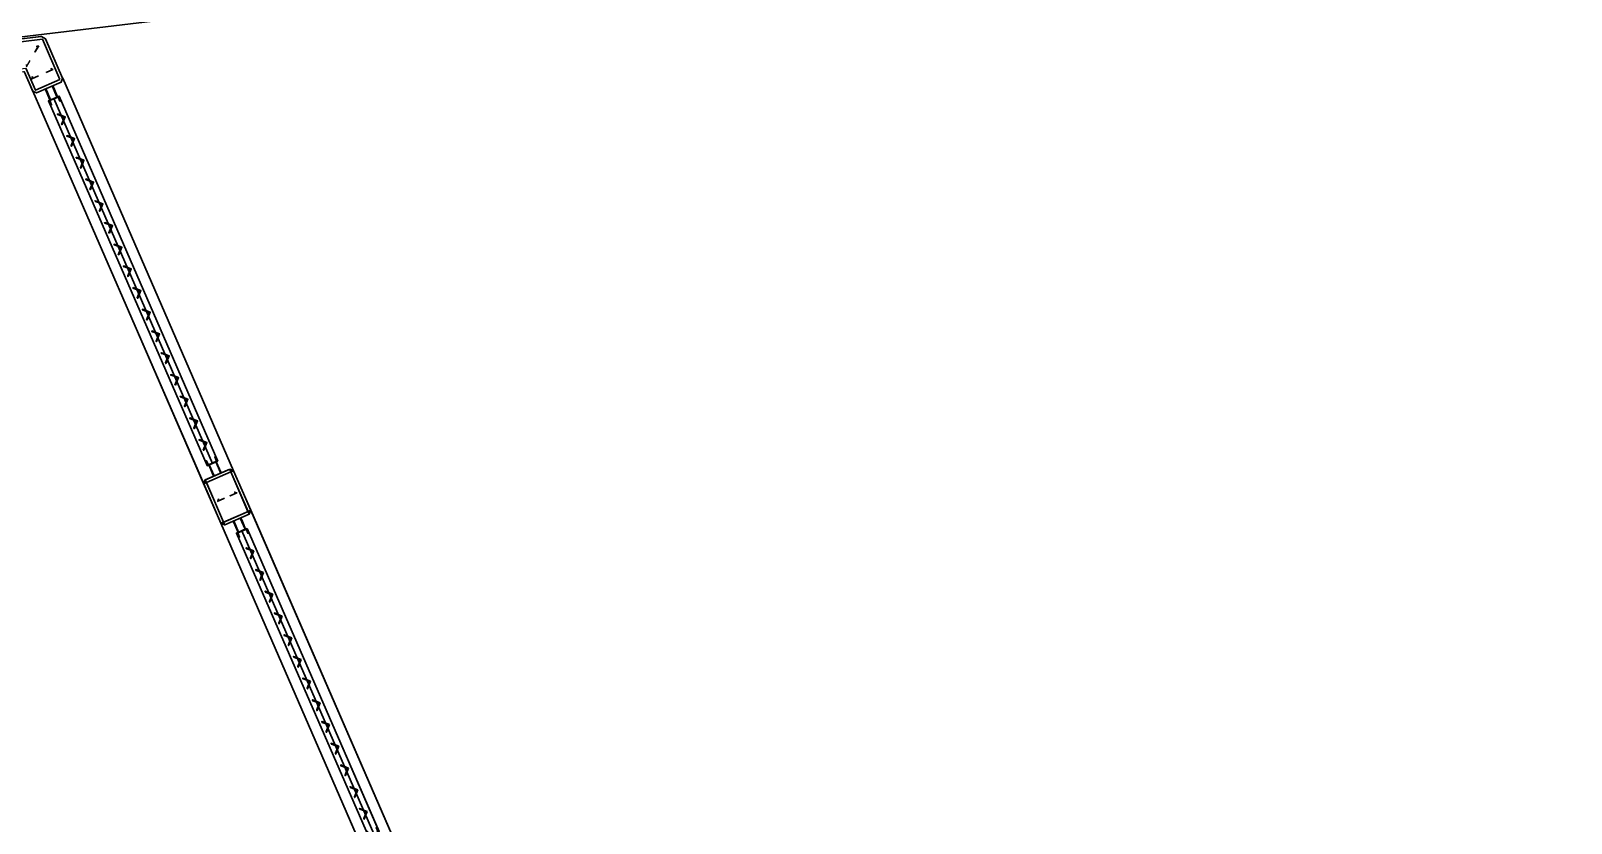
# Model space of a CAD drawing. Extents: x -15449 to 527173, y -170839 to 146543.
# Drawn here: x 15556.925 to 15560.095, y 7809.192 to 7810.822 of the extents above; entities that cross this region are included whole.
import ezdxf

# ---------------------------------------------------------------- set-up
doc = ezdxf.new("R2010")
doc.units = 0
doc.header["$LTSCALE"] = 8
doc.linetypes.add('X-F10A-LAY-S0-00-ASITE-001_EXTG_ROOF$0$HIDDEN', pattern=[9.525, 6.35, -3.175])
doc.layers.get('0').update_dxf_attribs({"color": 1, "linetype": 'CONTINUOUS'})
for name, color, linetype, lineweight in [('G-IMPT', 7, 'CONTINUOUS', 30), ('Micron SGP Titleblock CAD template EDI$0$G-ANNO-TTLB', 7, 'CONTINUOUS', 30), ('X-F10A-LAY-S0-00-ASITE-001_EXTG_ROOF$0$A-_ROAD----_E', 9, 'CONTINUOUS', 20)]:
    doc.layers.add(name, color=color, linetype=linetype, lineweight=lineweight)
doc.layers.add('X-F10A-LAY-S0-00-ASITE-001_EXTG_ROOF$0$A-SITEWALL', color=2, linetype='CONTINUOUS')

# ---------------------------------------------------------------- blocks, each defined once
blk = doc.blocks.new('X-F10A-LAY-S0-00-ASITE-001_EXTG_ROOF$0$A$C19FF2D05')
at = {"layer": 'X-F10A-LAY-S0-00-ASITE-001_EXTG_ROOF$0$A-SITEWALL'}
for points in [[(-284.7, -244.8), (-152.4, -235.9), (-106.2, -360.2), (-83.1, -370.8), (70.7, -313.7), (81.3, -290.6), (-10.7, -43.1), (-34.9, -27.4), (-298.3, -45.3), (-315, -64.5), (-303.9, -228.1)], [(-286, -226.9), (-140.2, -217), (-89.3, -353.9), (64.4, -296.8), (-29.1, -45.1), (-297.1, -63.3)]]:
    blk.add_lwpolyline(points, close=True, dxfattribs=at)
at = {"layer": 'X-F10A-LAY-S0-00-ASITE-001_EXTG_ROOF$0$A-SITEWALL', "color": 3}
for points in [[(-232.5, -83.9), (-223.2, -73.3), (-220.1, -118.2)], [(-68.4, -87.6), (-54.5, -84.7), (-79.3, -122.3)], [(-223.7, -205.1), (-213, -214.4), (-216.1, -169.5)], [(-138.2, -195.3), (-135.1, -209.1), (-111, -171.1)], [(-101.6, -270.5), (-107.5, -283.4), (-65.3, -267.7)], [(12.1, -227.7), (24.9, -233.6), (-17.3, -249.2)]]:
    blk.add_lwpolyline(points, dxfattribs=at)
blk = doc.blocks.new('X-F10A-LAY-S0-00-ASITE-001_EXTG_ROOF$0$A$C04D0248B')
at = {"layer": 'X-F10A-LAY-S0-00-ASITE-001_EXTG_ROOF$0$A-SITEWALL', "color": 252, "linetype": 'X-F10A-LAY-S0-00-ASITE-001_EXTG_ROOF$0$HIDDEN'}
for p, q in [((25, 0, 1169.7), (0, 0)), ((75, -3, 3509.1), (0, -3)), ((75, -47, 3509.1), (0, -47)), ((25, -50, 1169.7), (0, -50)), ((2100, -3, 3509.1), (2175, -3)), ((2100, -47, 3509.1), (2175, -47))]:
    blk.add_line(p, q, dxfattribs=at)
at = {"layer": 'X-F10A-LAY-S0-00-ASITE-001_EXTG_ROOF$0$A-SITEWALL', "color": 8}
for p, q in [((75, 0, 3509.1), (25, 0, 1169.7)), ((2100, 0, 3509.1), (2175, 0)), ((75, -50, 3509.1), (25, -50, 1169.7)), ((2100, -25, 3509.1), (75, -25, -1754.5)), ((2100, -50, 3509.1), (2175, -50))]:
    blk.add_line(p, q, dxfattribs=at)
at = {"layer": 'X-F10A-LAY-S0-00-ASITE-001_EXTG_ROOF$0$A-SITEWALL', "color": 8, "elevation": -1754.5}
blk.add_lwpolyline([(75, 10.4), (2100, 10.4), (2100, -60.4), (75, -60.4)], close=True, dxfattribs=at)
at = {"layer": 'X-F10A-LAY-S0-00-ASITE-001_EXTG_ROOF$0$A-SITEWALL', "color": 8, "linetype": 'X-F10A-LAY-S0-00-ASITE-001_EXTG_ROOF$0$HIDDEN', "ltscale": 0.1}
for points, elevation in [([(77.6, -55, -0.414214), (75, -52.4), (75, 2.4, -0.414214), (77.6, 5), (105, 5), (105, 3.4), (77.6, 3.4, 0.414214), (76.6, 2.4), (76.6, -52.4, 0.414214), (77.6, -53.4), (105, -53.4), (105, -55)], -1754.5), ([(2097.4, -55, 0.414214), (2100, -52.4), (2100, 2.4, 0.414214), (2097.4, 5), (2070, 5), (2070, 3.4), (2097.4, 3.4, -0.414214), (2098.4, 2.4), (2098.4, -52.4, -0.414214), (2097.4, -53.4), (2070, -53.4), (2070, -55)], -1754.5), ([(222.4, -16), (249, -42.5, 0.414214), (252.4, -42.5), (252.9, -42.1), (217.5, -6.8), (182.1, -42.1), (182.6, -42.5, 0.414214), (186, -42.5), (212.6, -16, -0.414214)], 0), ([(367.4, -16), (394, -42.5, 0.414214), (397.4, -42.5), (397.9, -42.1), (362.5, -6.8), (327.1, -42.1), (327.6, -42.5, 0.414214), (331, -42.5), (357.6, -16, -0.414214)], 0), ([(512.4, -16), (539, -42.5, 0.414214), (542.4, -42.5), (542.9, -42.1), (507.5, -6.8), (472.1, -42.1), (472.6, -42.5, 0.414214), (476, -42.5), (502.6, -16, -0.414214)], 0), ([(657.4, -16), (684, -42.5, 0.414214), (687.4, -42.5), (687.9, -42.1), (652.5, -6.8), (617.1, -42.1), (617.6, -42.5, 0.414214), (621, -42.5), (647.6, -16, -0.414214)], 0), ([(802.4, -16), (829, -42.5, 0.414214), (832.4, -42.5), (832.9, -42.1), (797.5, -6.8), (762.1, -42.1), (762.6, -42.5, 0.414214), (766, -42.5), (792.6, -16, -0.414214)], 0), ([(947.4, -16), (974, -42.5, 0.414214), (977.4, -42.5), (977.9, -42.1), (942.5, -6.8), (907.1, -42.1), (907.6, -42.5, 0.414214), (911, -42.5), (937.6, -16, -0.414214)], 0), ([(1092.4, -16), (1119, -42.5, 0.414214), (1122.4, -42.5), (1122.9, -42.1), (1087.5, -6.8), (1052.1, -42.1), (1052.6, -42.5, 0.414214), (1056, -42.5), (1082.6, -16, -0.414214)], 0), ([(1237.4, -16), (1264, -42.5, 0.414214), (1267.4, -42.5), (1267.9, -42.1), (1232.5, -6.8), (1197.1, -42.1), (1197.6, -42.5, 0.414214), (1201, -42.5), (1227.6, -16, -0.414214)], 0), ([(1382.4, -16), (1409, -42.5, 0.414214), (1412.4, -42.5), (1412.9, -42.1), (1377.5, -6.8), (1342.1, -42.1), (1342.6, -42.5, 0.414214), (1346, -42.5), (1372.6, -16, -0.414214)], 0), ([(1527.4, -16), (1554, -42.5, 0.414214), (1557.4, -42.5), (1557.9, -42.1), (1522.5, -6.8), (1487.1, -42.1), (1487.6, -42.5, 0.414214), (1491, -42.5), (1517.6, -16, -0.414214)], 0), ([(1672.4, -16), (1699, -42.5, 0.414214), (1702.4, -42.5), (1702.9, -42.1), (1667.5, -6.8), (1632.1, -42.1), (1632.6, -42.5, 0.414214), (1636, -42.5), (1662.6, -16, -0.414214)], 0), ([(1817.4, -16), (1844, -42.5, 0.414214), (1847.4, -42.5), (1847.9, -42.1), (1812.5, -6.8), (1777.1, -42.1), (1777.6, -42.5, 0.414214), (1781, -42.5), (1807.6, -16, -0.414214)], 0), ([(1962.4, -16), (1989, -42.5, 0.414214), (1992.4, -42.5), (1992.9, -42.1), (1957.5, -6.8), (1922.1, -42.1), (1922.6, -42.5, 0.414214), (1926, -42.5), (1952.6, -16, -0.414214)], 0)]:
    blk.add_lwpolyline(points, format="xyb", close=True, dxfattribs=dict(at, elevation=elevation))
blk = doc.blocks.new('X-F10A-LAY-S0-00-ASITE-001_EXTG_ROOF$0$A$C2F7C21E3')
at = {"layer": 'X-F10A-LAY-S0-00-ASITE-001_EXTG_ROOF$0$A-SITEWALL', "color": 8}
blk.add_blockref('X-F10A-LAY-S0-00-ASITE-001_EXTG_ROOF$0$A$C04D0248B', (-9300, 0), dxfattribs=at)
blk = doc.blocks.new('X-F10A-LAY-S0-00-ASITE-001_EXTG_ROOF$0$A$C671B41AE')
at = {"layer": 'X-F10A-LAY-S0-00-ASITE-001_EXTG_ROOF$0$A-SITEWALL'}
for points in [[(18, -164), (18, 0), (0, 18), (-264, 18), (-282, 0), (-282, -164), (-264, -182), (0, -182)], [(-264, 0), (0, 0), (0, -164), (-264, -164)]]:
    blk.add_lwpolyline(points, close=True, dxfattribs=at)
for points in [[(-282, 0), (-264, 0), (-264, 18)], [(0, 18), (0, 0), (18, 0)], [(-264, -182), (-264, -164), (-282, -164)], [(18, -164), (0, -164), (0, -182)]]:
    blk.add_lwpolyline(points, dxfattribs=at)
at = {"layer": 'X-F10A-LAY-S0-00-ASITE-001_EXTG_ROOF$0$A-SITEWALL', "color": 3}
for points in [[(-122, -28.5), (-132, -18.5), (-132, -63.5)], [(-122, -135.5), (-132, -145.5), (-132, -100.5)]]:
    blk.add_lwpolyline(points, dxfattribs=at)
blk = doc.blocks.new('X-F10A-LAY-S0-00-ASITE-001_EXTG_ROOF$0$A$C17CA23ED')
blk.add_blockref('X-F10A-LAY-S0-00-ASITE-001_EXTG_ROOF$0$A$C671B41AE', (-43, 207))
blk = doc.blocks.new('X-F10A-LAY-S0-00-ASITE-001_EXTG_ROOF$0$A$C62DE77E5')
at = {"layer": 'X-F10A-LAY-S0-00-ASITE-001_EXTG_ROOF$0$A-SITEWALL', "color": 3}
for p, q in [((-354, 1168.2, 3509.1), (-380.1, 1238.5)), ((-307.1, 1185.6, 3509.1), (-333.3, 1255.9)), ((-330.6, 1176.9, 3509.1), (518.1, -1107.2, -1754.5)), ((494.6, -1115.9, 3509.1), (512, -1162.8, 1169.7)), ((541.5, -1098.5, 3509.1), (558.9, -1145.4, 1169.7))]:
    blk.add_line(p, q, dxfattribs=at)
at = {"layer": 'X-F10A-LAY-S0-00-ASITE-001_EXTG_ROOF$0$A-SITEWALL', "color": 252, "linetype": 'X-F10A-LAY-S0-00-ASITE-001_EXTG_ROOF$0$HIDDEN'}
for p, q in [((-351.2, 1169.2, 3509.1), (-377.3, 1239.5)), ((-310, 1184.5, 3509.1), (-336.1, 1254.8)), ((497.4, -1114.9, 3509.1), (523.6, -1185.2)), ((538.7, -1099.5, 3509.1), (564.8, -1169.8)), ((512, -1162.8, 1169.7), (520.7, -1186.2)), ((558.9, -1145.4, 1169.7), (567.6, -1168.8))]:
    blk.add_line(p, q, dxfattribs=at)
at = {"layer": 'X-F10A-LAY-S0-00-ASITE-001_EXTG_ROOF$0$A-SITEWALL', "color": 3, "elevation": -1754.5}
blk.add_lwpolyline([(551.2, -1094.9), (-297.4, 1189.2), (-363.7, 1164.6), (484.9, -1119.5)], close=True, dxfattribs=at)
at = {"layer": 'X-F10A-LAY-S0-00-ASITE-001_EXTG_ROOF$0$A-SITEWALL', "color": 8, "linetype": 'X-F10A-LAY-S0-00-ASITE-001_EXTG_ROOF$0$HIDDEN', "ltscale": 0.1}
for points, elevation in [([(-357.8, 1164, -0.414214), (-356.3, 1167.3), (-304.9, 1186.4, -0.414214), (-301.6, 1184.9), (-292, 1159.2), (-293.5, 1158.6), (-303.1, 1184.3, 0.414214), (-304.3, 1184.9), (-355.7, 1165.8, 0.414214), (-356.3, 1164.5), (-346.8, 1138.9), (-348.3, 1138.3)], -1754.5), ([(-278.3, 1062), (-312.4, 1077.7, -0.414214), (-313.6, 1080.9), (-313.4, 1081.4), (-267.9, 1060.6), (-288.7, 1015.1), (-289.3, 1015.4, -0.414214), (-290.5, 1018.6), (-274.8, 1052.8, 0.414214)], 0), ([(-227.8, 926.1), (-261.9, 941.8, -0.414214), (-263.1, 945), (-262.9, 945.5), (-217.4, 924.7), (-238.2, 879.2), (-238.8, 879.5, -0.414214), (-240, 882.6), (-224.3, 916.8, 0.414214)], 0), ([(-177.3, 790.2), (-211.4, 805.9, -0.414214), (-212.6, 809), (-212.4, 809.6), (-166.9, 788.7), (-187.7, 743.3), (-188.3, 743.5, -0.414214), (-189.5, 746.7), (-173.8, 780.9, 0.414214)], 0), ([(-126.8, 654.3), (-160.9, 669.9, -0.414214), (-162.1, 673.1), (-161.9, 673.7), (-116.4, 652.8), (-137.2, 607.4), (-137.8, 607.6, -0.414214), (-139, 610.8), (-123.3, 645, 0.414214)], 0), ([(-76.3, 518.3), (-110.4, 534, -0.414214), (-111.6, 537.2), (-111.4, 537.7), (-65.9, 516.9), (-86.7, 471.5), (-87.3, 471.7, -0.414214), (-88.5, 474.9), (-72.8, 509.1, 0.414214)], 0), ([(-25.8, 382.4), (-59.9, 398.1, -0.414214), (-61.1, 401.3), (-60.9, 401.8), (-15.4, 381), (-36.2, 335.5), (-36.8, 335.8, -0.414214), (-38, 339), (-22.3, 373.1, 0.414214)], 0), ([(24.7, 246.5), (-9.4, 262.2, -0.414214), (-10.6, 265.3), (-10.4, 265.9), (35.1, 245.1), (14.3, 199.6), (13.7, 199.9, -0.414214), (12.5, 203), (28.2, 237.2, 0.414214)], 0), ([(75.2, 110.6), (41.1, 126.2, -0.414214), (39.9, 129.4), (40.1, 130), (85.6, 109.1), (64.8, 63.7), (64.2, 63.9, -0.414214), (63, 67.1), (78.7, 101.3, 0.414214)], 0), ([(125.7, -25.3), (91.6, -9.7, -0.414214), (90.4, -6.5), (90.6, -6), (136.1, -26.8), (115.3, -72.2), (114.7, -72, -0.414214), (113.5, -68.8), (129.2, -34.6, 0.414214)], 0), ([(176.2, -161.3), (142.1, -145.6, -0.414214), (140.9, -142.4), (141.1, -141.9), (186.6, -162.7), (165.8, -208.2), (165.2, -207.9, -0.414214), (164, -204.7), (179.7, -170.5, 0.414214)], 0), ([(226.8, -297.2), (192.6, -281.5, -0.414214), (191.4, -278.3), (191.6, -277.8), (237.1, -298.6), (216.3, -344.1), (215.7, -343.8, -0.414214), (214.5, -340.6), (230.2, -306.5, 0.414214)], 0), ([(277.3, -433.1), (243.1, -417.4, -0.414214), (241.9, -414.3), (242.1, -413.7), (287.6, -434.5), (266.8, -480), (266.2, -479.7, -0.414214), (265, -476.6), (280.7, -442.4, 0.414214)], 0), ([(327.8, -569), (293.6, -553.4, -0.414214), (292.4, -550.2), (292.6, -549.6), (338.1, -570.5), (317.3, -615.9), (316.7, -615.7, -0.414214), (315.5, -612.5), (331.2, -578.3, 0.414214)], 0), ([(378.3, -704.9), (344.1, -689.3, -0.414214), (342.9, -686.1), (343.1, -685.6), (388.6, -706.4), (367.8, -751.8), (367.2, -751.6, -0.414214), (366, -748.4), (381.7, -714.2, 0.414214)], 0), ([(428.8, -840.9), (394.6, -825.2, -0.414214), (393.4, -822), (393.6, -821.5), (439.1, -842.3), (418.3, -887.8), (417.7, -887.5, -0.414214), (416.5, -884.3), (432.2, -850.1, 0.414214)], 0), ([(479.3, -976.8), (445.1, -961.1, -0.414214), (443.9, -957.9), (444.1, -957.4), (489.6, -978.2), (468.8, -1023.7), (468.2, -1023.4, -0.414214), (467, -1020.3), (482.7, -986.1, 0.414214)], 0), ([(489, -1115.2, 0.414214), (492.4, -1116.8), (543.7, -1097.7, 0.414214), (545.3, -1094.3), (535.7, -1068.6), (534.2, -1069.2), (543.8, -1094.9, -0.414214), (543.2, -1096.2), (491.8, -1115.3, -0.414214), (490.5, -1114.7), (481, -1089), (479.5, -1089.5)], -1754.5)]:
    blk.add_lwpolyline(points, format="xyb", close=True, dxfattribs=dict(at, elevation=elevation))
blk = doc.blocks.new('A$Cf1db08be')
at = {"layer": 'G-IMPT'}
for p, q in [((88.5108, 31.5971), (52.9641, 27.3417)), ((84.8721, 31.1573), (84.784, 31.1465)), ((84.8743, 31.1515), (84.7848, 31.1405)), ((84.8665, 31.1377), (84.8589, 31.1247)), ((84.862, 31.1365), (84.8665, 31.1377)), ((84.8805, 31.1525), (84.8721, 31.1573)), ((84.9103, 31.0687), (84.8743, 31.1515)), ((84.9159, 31.0711), (84.8805, 31.1525)), ((84.8365, 31.0852), (84.8543, 31.0443)), ((84.8402, 31.0918), (84.8598, 31.0468)), ((84.8524, 31.0701), (84.8663, 31.0761)), ((84.8541, 31.0745), (84.8524, 31.0701)), ((84.8598, 31.0468), (84.9103, 31.0687)), ((84.8959, 31.0892), (84.8821, 31.0832)), ((84.8915, 31.091), (84.8959, 31.0892)), ((84.9128, 31.0632), (84.9159, 31.0711)), ((84.9162, 31.0716), (85.2677, 30.2634)), ((84.8543, 31.0443), (84.8622, 31.0412)), ((85.2061, 30.2366), (84.8545, 31.0448)), ((84.8622, 31.0412), (84.9128, 31.0632)), ((84.8901, 31.0262), (84.8801, 31.0493)), ((84.891, 31.0266), (84.881, 31.0497)), ((84.9087, 31.0343), (84.8869, 31.0248)), ((84.8894, 31.0258), (84.9063, 31.0332)), ((84.9046, 31.0325), (84.8945, 31.0556)), ((84.9055, 31.0329), (84.8955, 31.056)), ((84.9074, 31.0327), (84.9111, 31.0243)), ((85.2353, 30.2834), (84.9087, 31.0343)), ((84.8869, 31.0248), (85.2135, 30.2739)), ((84.8926, 31.0163), (84.8889, 31.0247)), ((84.9069, 31.0325), (84.8896, 31.0254)), ((84.8896, 31.0254), (84.8931, 31.0165)), ((84.8931, 31.0165), (84.8926, 31.0163)), ((84.8978, 31.0295), (85.2244, 30.2786)), ((84.9106, 31.0241), (84.9069, 31.0325)), ((84.9111, 31.0243), (84.9106, 31.0241)), ((84.9053, 30.9976), (84.9053, 30.9978)), ((84.9053, 30.9978), (84.921, 30.9916)), ((84.9175, 30.9919), (84.9057, 30.9966)), ((84.9142, 30.9771), (84.9188, 30.9889)), ((84.9148, 30.976), (84.9146, 30.9761)), ((84.921, 30.9916), (84.9148, 30.976)), ((84.9247, 30.9529), (84.9248, 30.9531)), ((84.9248, 30.9531), (84.9404, 30.947)), ((84.9369, 30.9473), (84.9252, 30.9519)), ((84.9336, 30.9325), (84.9382, 30.9442)), ((84.9404, 30.947), (84.9342, 30.9313)), ((84.9342, 30.9313), (84.9341, 30.9314)), ((84.9441, 30.9082), (84.9442, 30.9084)), ((84.9442, 30.9084), (84.9598, 30.9023)), ((84.9563, 30.9026), (84.9446, 30.9072)), ((84.953, 30.8878), (84.9577, 30.8995)), ((84.9537, 30.8866), (84.9535, 30.8867)), ((84.9598, 30.9023), (84.9537, 30.8866)), ((84.9636, 30.8636), (84.9636, 30.8638)), ((84.9636, 30.8638), (84.9793, 30.8576)), ((84.9758, 30.8579), (84.964, 30.8625)), ((84.9725, 30.8431), (84.9771, 30.8548)), ((84.9793, 30.8576), (84.9731, 30.842)), ((84.9731, 30.842), (84.9729, 30.842)), ((84.983, 30.8189), (84.9831, 30.8191)), ((84.9831, 30.8191), (84.9987, 30.8129)), ((84.9952, 30.8132), (84.9835, 30.8178)), ((84.9987, 30.8129), (84.9926, 30.7973)), ((84.9919, 30.7984), (84.9965, 30.8102)), ((84.9926, 30.7973), (84.9924, 30.7973)), ((85.0024, 30.7742), (85.0025, 30.7744)), ((85.0025, 30.7744), (85.0182, 30.7682)), ((85.0147, 30.7685), (85.0029, 30.7731)), ((85.0114, 30.7537), (85.016, 30.7655)), ((85.012, 30.7526), (85.0118, 30.7527)), ((85.0182, 30.7682), (85.012, 30.7526)), ((85.0219, 30.7295), (85.022, 30.7297)), ((85.022, 30.7297), (85.0376, 30.7235)), ((85.0341, 30.7238), (85.0223, 30.7285)), ((85.0308, 30.709), (85.0354, 30.7208)), ((85.0376, 30.7235), (85.0314, 30.7079)), ((85.0314, 30.7079), (85.0312, 30.708)), ((85.0413, 30.6848), (85.0414, 30.685)), ((85.0414, 30.685), (85.057, 30.6789)), ((85.0535, 30.6791), (85.0418, 30.6838)), ((85.0502, 30.6643), (85.0549, 30.6761)), ((85.0509, 30.6632), (85.0507, 30.6633)), ((85.057, 30.6789), (85.0509, 30.6632)), ((85.0608, 30.6401), (85.0608, 30.6403)), ((85.0608, 30.6403), (85.0765, 30.6342)), ((85.073, 30.6345), (85.0612, 30.6391)), ((85.0697, 30.6197), (85.0743, 30.6314)), ((85.0765, 30.6342), (85.0703, 30.6185)), ((85.0703, 30.6185), (85.0701, 30.6186)), ((85.0802, 30.5955), (85.0803, 30.5956)), ((85.0803, 30.5956), (85.0959, 30.5895)), ((85.0924, 30.5898), (85.0806, 30.5944)), ((85.0959, 30.5895), (85.0897, 30.5739)), ((85.0891, 30.575), (85.0937, 30.5867)), ((85.0897, 30.5739), (85.0896, 30.5739)), ((85.0996, 30.5508), (85.0997, 30.551)), ((85.0997, 30.551), (85.1153, 30.5448)), ((85.1118, 30.5451), (85.1001, 30.5497)), ((85.1085, 30.5303), (85.1132, 30.542)), ((85.1092, 30.5292), (85.109, 30.5292)), ((85.1153, 30.5448), (85.1092, 30.5292)), ((85.1191, 30.5061), (85.1191, 30.5063)), ((85.1191, 30.5063), (85.1348, 30.5001)), ((85.1313, 30.5004), (85.1195, 30.505)), ((85.128, 30.4856), (85.1326, 30.4974)), ((85.1348, 30.5001), (85.1286, 30.4845)), ((85.1286, 30.4845), (85.1284, 30.4846)), ((85.1385, 30.4614), (85.1386, 30.4616)), ((85.1386, 30.4616), (85.1542, 30.4554)), ((85.1507, 30.4557), (85.139, 30.4604)), ((85.1474, 30.4409), (85.152, 30.4527)), ((85.1481, 30.4398), (85.1479, 30.4399)), ((85.1542, 30.4554), (85.1481, 30.4398)), ((85.1579, 30.4167), (85.158, 30.4169)), ((85.158, 30.4169), (85.1736, 30.4107)), ((85.1702, 30.411), (85.1584, 30.4157)), ((85.1669, 30.3962), (85.1715, 30.408)), ((85.1736, 30.4107), (85.1675, 30.3951)), ((85.1675, 30.3951), (85.1673, 30.3952)), ((85.1774, 30.372), (85.1775, 30.3722)), ((85.1775, 30.3722), (85.1931, 30.3661)), ((85.1896, 30.3664), (85.1778, 30.371)), ((85.1863, 30.3515), (85.1909, 30.3633)), ((85.1869, 30.3504), (85.1867, 30.3505)), ((85.1931, 30.3661), (85.1869, 30.3504)), ((85.1968, 30.3273), (85.1969, 30.3275)), ((85.1969, 30.3275), (85.2125, 30.3214)), ((85.209, 30.3217), (85.1973, 30.3263)), ((85.2057, 30.3069), (85.2104, 30.3186)), ((85.2064, 30.3057), (85.2062, 30.3058)), ((85.2125, 30.3214), (85.2064, 30.3057)), ((85.2117, 30.2841), (85.2112, 30.2838)), ((85.2112, 30.2838), (85.2148, 30.2754)), ((85.2158, 30.2754), (85.2117, 30.2841)), ((85.2135, 30.2739), (85.2353, 30.2834)), ((85.2328, 30.2832), (85.2158, 30.2754)), ((85.216, 30.2749), (85.2329, 30.2823)), ((85.2167, 30.2753), (85.2234, 30.2599)), ((85.2177, 30.2757), (85.2277, 30.2526)), ((85.2297, 30.2919), (85.2292, 30.2917)), ((85.2292, 30.2917), (85.2328, 30.2832)), ((85.2333, 30.2834), (85.2297, 30.2919)), ((85.2312, 30.2816), (85.2413, 30.2585)), ((85.2321, 30.282), (85.2388, 30.2666)), ((85.2061, 30.2366), (85.2092, 30.2445)), ((85.2092, 30.2445), (85.2598, 30.2665)), ((85.2092, 30.2445), (85.2116, 30.239)), ((85.2622, 30.261), (85.2116, 30.239)), ((85.2234, 30.2599), (85.2268, 30.2522)), ((85.2388, 30.2666), (85.2422, 30.2589)), ((85.2598, 30.2665), (85.2677, 30.2634)), ((85.2622, 30.261), (85.2598, 30.2665)), ((85.2677, 30.2634), (85.2622, 30.261)), ((85.2976, 30.1796), (85.2622, 30.261)), ((85.2677, 30.2634), (85.3031, 30.182)), ((85.2116, 30.239), (85.2061, 30.2366)), ((85.2415, 30.1552), (85.2061, 30.2366)), ((85.2116, 30.239), (85.247, 30.1576)), ((85.2742, 30.2178), (85.2603, 30.2118)), ((85.2697, 30.2195), (85.2742, 30.2178)), ((85.235, 30.2008), (85.2489, 30.2068)), ((85.2368, 30.2052), (85.235, 30.2008)), ((85.247, 30.1576), (85.2976, 30.1796)), ((85.3031, 30.182), (85.2976, 30.1796)), ((85.2976, 30.1796), (85.3, 30.174)), ((85.3031, 30.182), (85.3, 30.174)), ((85.3031, 30.182), (86.5546, 27.3049)), ((85.2415, 30.1552), (85.247, 30.1576)), ((86.4929, 27.2781), (85.2415, 30.1552)), ((85.2494, 30.1521), (85.2415, 30.1552)), ((85.247, 30.1576), (85.2494, 30.1521)), ((85.3, 30.174), (85.2494, 30.1521)), ((85.2703, 30.152), (85.267, 30.1597)), ((85.278, 30.137), (85.2679, 30.1601)), ((85.277, 30.1366), (85.2703, 30.152)), ((85.2915, 30.1429), (85.2815, 30.166)), ((85.2858, 30.1587), (85.2824, 30.1664)), ((85.2925, 30.1433), (85.2858, 30.1587)), ((85.2739, 30.1352), (85.2956, 30.1447)), ((85.5453, 29.5112), (85.2739, 30.1352)), ((85.2795, 30.1267), (85.2759, 30.1351)), ((85.2763, 30.1363), (85.2932, 30.1436)), ((85.2939, 30.1429), (85.2765, 30.1358)), ((85.2765, 30.1358), (85.28, 30.1269)), ((85.28, 30.1269), (85.2795, 30.1267)), ((85.5562, 29.5159), (85.2848, 30.1399)), ((85.2975, 30.1345), (85.2939, 30.1429)), ((85.2943, 30.1432), (85.298, 30.1347)), ((85.2956, 30.1447), (85.5671, 29.5206)), ((85.298, 30.1347), (85.2975, 30.1345)), ((85.3095, 30.0985), (85.2938, 30.1046)), ((85.2938, 30.1046), (85.2938, 30.1044)), ((85.2942, 30.1034), (85.306, 30.0988)), ((85.3073, 30.0957), (85.3027, 30.084)), ((85.3031, 30.0829), (85.3033, 30.0828)), ((85.3033, 30.0828), (85.3095, 30.0985)), ((85.3133, 30.0599), (85.3132, 30.0598)), ((85.3289, 30.0538), (85.3133, 30.0599)), ((85.3137, 30.0587), (85.3254, 30.0541)), ((85.3267, 30.051), (85.3221, 30.0393)), ((85.3228, 30.0382), (85.3289, 30.0538)), ((85.3226, 30.0382), (85.3228, 30.0382)), ((85.3327, 30.0153), (85.3326, 30.0151)), ((85.3483, 30.0091), (85.3327, 30.0153)), ((85.3331, 30.014), (85.3449, 30.0094)), ((85.3462, 30.0063), (85.3416, 29.9946)), ((85.342, 29.9935), (85.3422, 29.9935)), ((85.3422, 29.9935), (85.3483, 30.0091)), ((85.3522, 29.9706), (85.3521, 29.9704)), ((85.3678, 29.9644), (85.3522, 29.9706)), ((85.3525, 29.9693), (85.3643, 29.9647)), ((85.3656, 29.9617), (85.361, 29.9499)), ((85.3616, 29.9488), (85.3678, 29.9644)), ((85.3614, 29.9489), (85.3616, 29.9488)), ((85.3716, 29.9259), (85.3715, 29.9257)), ((85.3872, 29.9197), (85.3716, 29.9259)), ((85.372, 29.9247), (85.3837, 29.92)), ((85.3851, 29.917), (85.3804, 29.9052)), ((85.3809, 29.9042), (85.3811, 29.9041)), ((85.3811, 29.9041), (85.3872, 29.9197)), ((85.4067, 29.875), (85.391, 29.8812)), ((85.391, 29.8812), (85.391, 29.881)), ((85.3914, 29.88), (85.4032, 29.8753)), ((85.4045, 29.8723), (85.3999, 29.8605)), ((85.4005, 29.8594), (85.4067, 29.875)), ((85.4003, 29.8595), (85.4005, 29.8594)), ((85.4105, 29.8365), (85.4104, 29.8363)), ((85.4261, 29.8304), (85.4105, 29.8365)), ((85.4108, 29.8353), (85.4226, 29.8307)), ((85.4199, 29.8147), (85.4261, 29.8304)), ((85.4239, 29.8276), (85.4193, 29.8158)), ((85.4198, 29.8148), (85.4199, 29.8147)), ((85.4299, 29.7918), (85.4298, 29.7916)), ((85.4455, 29.7857), (85.4299, 29.7918)), ((85.4303, 29.7906), (85.442, 29.786)), ((85.4434, 29.7829), (85.4387, 29.7712)), ((85.4392, 29.7701), (85.4394, 29.77)), ((85.4394, 29.77), (85.4455, 29.7857)), ((85.465, 29.741), (85.4493, 29.7472)), ((85.4493, 29.7472), (85.4493, 29.747)), ((85.4497, 29.7459), (85.4615, 29.7413)), ((85.4628, 29.7382), (85.4582, 29.7265)), ((85.4588, 29.7254), (85.465, 29.741)), ((85.4586, 29.7254), (85.4588, 29.7254)), ((85.4688, 29.7025), (85.4687, 29.7023)), ((85.4844, 29.6963), (85.4688, 29.7025)), ((85.4692, 29.7012), (85.4809, 29.6966)), ((85.4822, 29.6936), (85.4776, 29.6818)), ((85.4781, 29.6807), (85.4783, 29.6807)), ((85.4783, 29.6807), (85.4844, 29.6963)), ((85.4882, 29.6578), (85.4881, 29.6576)), ((85.5038, 29.6516), (85.4882, 29.6578)), ((85.4886, 29.6565), (85.5003, 29.6519)), ((85.5017, 29.6489), (85.497, 29.6371)), ((85.4977, 29.636), (85.5038, 29.6516)), ((85.4975, 29.6361), (85.4977, 29.636)), ((85.5233, 29.6069), (85.5076, 29.6131)), ((85.5076, 29.6131), (85.5076, 29.6129)), ((85.508, 29.6119), (85.5198, 29.6072)), ((85.5171, 29.5913), (85.5233, 29.6069)), ((85.5211, 29.6042), (85.5165, 29.5924)), ((85.5169, 29.5914), (85.5171, 29.5913)), ((85.5271, 29.5684), (85.527, 29.5682)), ((85.5427, 29.5623), (85.5271, 29.5684)), ((85.5275, 29.5672), (85.5392, 29.5625)), ((85.5406, 29.5595), (85.5359, 29.5477)), ((85.5364, 29.5467), (85.5366, 29.5466)), ((85.5366, 29.5466), (85.5427, 29.5623))]:
    blk.add_line(p, q, dxfattribs=at)
for centre, radius, start, end in [((84.9066, 31.0324), 0.000874, 23.5082, 113.5082), ((84.9066, 31.0324), 0.000336, 23.5082, 113.5082), ((84.8897, 31.025), 0.000874, 113.5082, 203.5082), ((84.8897, 31.025), 0.000336, 113.5082, 203.5082), ((84.906, 30.9973), 0.000807, 158.5082, 248.5082), ((84.9149, 30.9768), 0.000807, 158.5082, 248.5082), ((84.9166, 30.9898), 0.00235, 338.5082, 68.5082), ((84.9254, 30.9526), 0.000807, 158.5082, 248.5082), ((84.936, 30.9451), 0.00235, 338.5082, 68.5082), ((84.9344, 30.9322), 0.000807, 158.5082, 248.5082), ((84.9449, 30.908), 0.000807, 158.5082, 248.5082), ((84.9538, 30.8875), 0.000807, 158.5082, 248.5082), ((84.9555, 30.9004), 0.00235, 338.5082, 68.5082), ((84.9643, 30.8633), 0.000807, 158.5082, 248.5082), ((84.9732, 30.8428), 0.000807, 158.5082, 248.5082), ((84.9749, 30.8557), 0.00235, 338.5082, 68.5082), ((84.9838, 30.8186), 0.000807, 158.5082, 248.5082), ((84.9944, 30.811), 0.00235, 338.5082, 68.5082), ((84.9927, 30.7981), 0.000807, 158.5082, 248.5082), ((85.0032, 30.7739), 0.000807, 158.5082, 248.5082), ((85.0121, 30.7534), 0.000807, 158.5082, 248.5082), ((85.0138, 30.7663), 0.00235, 338.5082, 68.5082), ((85.0226, 30.7292), 0.000807, 158.5082, 248.5082), ((85.0332, 30.7216), 0.00235, 338.5082, 68.5082), ((85.0315, 30.7087), 0.000807, 158.5082, 248.5082), ((85.0421, 30.6845), 0.000807, 158.5082, 248.5082), ((85.051, 30.664), 0.000807, 158.5082, 248.5082), ((85.0527, 30.677), 0.00235, 338.5082, 68.5082), ((85.0615, 30.6398), 0.000807, 158.5082, 248.5082), ((85.0721, 30.6323), 0.00235, 338.5082, 68.5082), ((85.0704, 30.6194), 0.000807, 158.5082, 248.5082), ((85.0809, 30.5952), 0.000807, 158.5082, 248.5082), ((85.0915, 30.5876), 0.00235, 338.5082, 68.5082), ((85.0899, 30.5747), 0.000807, 158.5082, 248.5082), ((85.1004, 30.5505), 0.000807, 158.5082, 248.5082), ((85.1093, 30.53), 0.000807, 158.5082, 248.5082), ((85.111, 30.5429), 0.00235, 338.5082, 68.5082), ((85.1198, 30.5058), 0.000807, 158.5082, 248.5082), ((85.1304, 30.4982), 0.00235, 338.5082, 68.5082), ((85.1287, 30.4853), 0.000807, 158.5082, 248.5082), ((85.1393, 30.4611), 0.000807, 158.5082, 248.5082), ((85.1482, 30.4406), 0.000807, 158.5082, 248.5082), ((85.1499, 30.4535), 0.00235, 338.5082, 68.5082), ((85.1587, 30.4164), 0.000807, 158.5082, 248.5082), ((85.1693, 30.4089), 0.00235, 338.5082, 68.5082), ((85.1676, 30.3959), 0.000807, 158.5082, 248.5082), ((85.1781, 30.3717), 0.000807, 158.5082, 248.5082), ((85.187, 30.3513), 0.000807, 158.5082, 248.5082), ((85.1887, 30.3642), 0.00235, 338.5082, 68.5082), ((85.1976, 30.3271), 0.000807, 158.5082, 248.5082), ((85.2065, 30.3066), 0.000807, 158.5082, 248.5082), ((85.2082, 30.3195), 0.00235, 338.5082, 68.5082), ((85.2156, 30.2757), 0.000874, 203.5082, 293.5082), ((85.2156, 30.2757), 0.000336, 203.5082, 293.5082), ((85.2325, 30.2831), 0.000336, 293.5082, 23.5082), ((85.2325, 30.2831), 0.000874, 293.5082, 23.5082), ((85.2767, 30.1355), 0.000874, 113.5082, 203.5082), ((85.2767, 30.1355), 0.000336, 113.5082, 203.5082), ((85.2935, 30.1428), 0.000874, 23.5082, 113.5082), ((85.2935, 30.1428), 0.000336, 23.5082, 113.5082), ((85.2945, 30.1041), 0.000807, 158.5082, 248.5082), ((85.3034, 30.0837), 0.000807, 158.5082, 248.5082), ((85.3051, 30.0966), 0.00235, 338.5082, 68.5082), ((85.314, 30.0595), 0.000807, 158.5082, 248.5082), ((85.3246, 30.0519), 0.00235, 338.5082, 68.5082), ((85.3229, 30.039), 0.000807, 158.5082, 248.5082), ((85.3334, 30.0148), 0.000807, 158.5082, 248.5082), ((85.3423, 29.9943), 0.000807, 158.5082, 248.5082), ((85.344, 30.0072), 0.00235, 338.5082, 68.5082), ((85.3528, 29.9701), 0.000807, 158.5082, 248.5082), ((85.3634, 29.9625), 0.00235, 338.5082, 68.5082), ((85.3617, 29.9496), 0.000807, 158.5082, 248.5082), ((85.3723, 29.9254), 0.000807, 158.5082, 248.5082), ((85.3812, 29.9049), 0.000807, 158.5082, 248.5082), ((85.3829, 29.9178), 0.00235, 338.5082, 68.5082), ((85.3917, 29.8807), 0.000807, 158.5082, 248.5082), ((85.4006, 29.8602), 0.000807, 158.5082, 248.5082), ((85.4023, 29.8732), 0.00235, 338.5082, 68.5082), ((85.4111, 29.836), 0.000807, 158.5082, 248.5082), ((85.4217, 29.8285), 0.00235, 338.5082, 68.5082), ((85.42, 29.8156), 0.000807, 158.5082, 248.5082), ((85.4306, 29.7914), 0.000807, 158.5082, 248.5082), ((85.4395, 29.7709), 0.000807, 158.5082, 248.5082), ((85.4412, 29.7838), 0.00235, 338.5082, 68.5082), ((85.45, 29.7467), 0.000807, 158.5082, 248.5082), ((85.4606, 29.7391), 0.00235, 338.5082, 68.5082), ((85.4589, 29.7262), 0.000807, 158.5082, 248.5082), ((85.4695, 29.702), 0.000807, 158.5082, 248.5082), ((85.4784, 29.6815), 0.000807, 158.5082, 248.5082), ((85.4801, 29.6944), 0.00235, 338.5082, 68.5082), ((85.4889, 29.6573), 0.000807, 158.5082, 248.5082), ((85.4995, 29.6497), 0.00235, 338.5082, 68.5082), ((85.4978, 29.6368), 0.000807, 158.5082, 248.5082), ((85.5083, 29.6126), 0.000807, 158.5082, 248.5082), ((85.5189, 29.605), 0.00235, 338.5082, 68.5082), ((85.5172, 29.5921), 0.000807, 158.5082, 248.5082), ((85.5278, 29.5679), 0.000807, 158.5082, 248.5082), ((85.5367, 29.5474), 0.000807, 158.5082, 248.5082), ((85.5384, 29.5604), 0.00235, 338.5082, 68.5082)]:
    blk.add_arc(centre, radius, start, end, dxfattribs=at)
at = {"layer": 'X-F10A-LAY-S0-00-ASITE-001_EXTG_ROOF$0$A-_ROAD----_E'}
for p, q in [((84.8713, 31.1575), (84.7833, 31.1466)), ((84.8736, 31.1516), (84.784, 31.1406)), ((84.8658, 31.1379), (84.8582, 31.1248)), ((84.8612, 31.1367), (84.8658, 31.1379)), ((84.8798, 31.1526), (84.8713, 31.1575)), ((84.9096, 31.0689), (84.8736, 31.1516)), ((84.9151, 31.0713), (84.8798, 31.1526)), ((84.8357, 31.0854), (84.8535, 31.0445)), ((84.8395, 31.0919), (84.8591, 31.0469)), ((84.8517, 31.0702), (84.8655, 31.0763)), ((84.8534, 31.0747), (84.8517, 31.0702)), ((84.8591, 31.0469), (84.9096, 31.0689)), ((84.8952, 31.0894), (84.8813, 31.0833)), ((84.8908, 31.0911), (84.8952, 31.0894)), ((84.912, 31.0633), (84.9151, 31.0713)), ((84.9154, 31.0717), (85.267, 30.2635)), ((84.8535, 31.0445), (84.8615, 31.0413)), ((85.2053, 30.2367), (84.8538, 31.0449)), ((84.8615, 31.0413), (84.912, 31.0633)), ((84.8894, 31.0263), (84.8793, 31.0494)), ((84.8903, 31.0267), (84.8802, 31.0498)), ((84.908, 31.0344), (84.8862, 31.0249)), ((84.8886, 31.026), (84.9055, 31.0333)), ((84.9062, 31.0327), (84.8888, 31.0255)), ((84.9038, 31.0326), (84.8938, 31.0557)), ((84.9048, 31.033), (84.8947, 31.0561)), ((84.9098, 31.0242), (84.9062, 31.0327)), ((84.9067, 31.0329), (84.9103, 31.0244)), ((85.2346, 30.2835), (84.908, 31.0344)), ((84.8862, 31.0249), (85.2128, 30.274)), ((84.8918, 31.0164), (84.8882, 31.0248)), ((84.8888, 31.0255), (84.8923, 31.0166)), ((84.8923, 31.0166), (84.8918, 31.0164)), ((84.8971, 31.0297), (85.2237, 30.2788)), ((84.9103, 31.0244), (84.9098, 31.0242)), ((84.9045, 30.9978), (84.9046, 30.9979)), ((84.9046, 30.9979), (84.9202, 30.9918)), ((84.9167, 30.9921), (84.905, 30.9967)), ((84.9134, 30.9773), (84.9181, 30.989)), ((84.9141, 30.9762), (84.9139, 30.9762)), ((84.9202, 30.9918), (84.9141, 30.9762)), ((84.924, 30.9531), (84.924, 30.9533)), ((84.924, 30.9533), (84.9397, 30.9471)), ((84.9362, 30.9474), (84.9244, 30.952)), ((84.9329, 30.9326), (84.9375, 30.9444)), ((84.9397, 30.9471), (84.9335, 30.9315)), ((84.9335, 30.9315), (84.9333, 30.9315)), ((84.9434, 30.9084), (84.9435, 30.9086)), ((84.9435, 30.9086), (84.9591, 30.9024)), ((84.9556, 30.9027), (84.9438, 30.9073)), ((84.9523, 30.8879), (84.9569, 30.8997)), ((84.9529, 30.8868), (84.9528, 30.8869)), ((84.9591, 30.9024), (84.9529, 30.8868)), ((84.9628, 30.8637), (84.9629, 30.8639)), ((84.9629, 30.8639), (84.9785, 30.8577)), ((84.975, 30.858), (84.9633, 30.8627)), ((84.9717, 30.8432), (84.9764, 30.855)), ((84.9785, 30.8577), (84.9724, 30.8421)), ((84.9724, 30.8421), (84.9722, 30.8422)), ((84.9823, 30.819), (84.9823, 30.8192)), ((84.9823, 30.8192), (84.998, 30.8131)), ((84.9945, 30.8133), (84.9827, 30.818)), ((84.998, 30.8131), (84.9918, 30.7974)), ((84.9912, 30.7985), (84.9958, 30.8103)), ((84.9918, 30.7974), (84.9916, 30.7975)), ((85.0017, 30.7743), (85.0018, 30.7745)), ((85.0018, 30.7745), (85.0174, 30.7684)), ((85.0139, 30.7687), (85.0022, 30.7733)), ((85.0106, 30.7539), (85.0152, 30.7656)), ((85.0113, 30.7527), (85.0111, 30.7528)), ((85.0174, 30.7684), (85.0113, 30.7527)), ((85.0211, 30.7297), (85.0212, 30.7298)), ((85.0212, 30.7298), (85.0368, 30.7237)), ((85.0333, 30.724), (85.0216, 30.7286)), ((85.03, 30.7092), (85.0347, 30.7209)), ((85.0368, 30.7237), (85.0307, 30.7081)), ((85.0307, 30.7081), (85.0305, 30.7081)), ((85.0406, 30.685), (85.0406, 30.6852)), ((85.0406, 30.6852), (85.0563, 30.679)), ((85.0528, 30.6793), (85.041, 30.6839)), ((85.0495, 30.6645), (85.0541, 30.6762)), ((85.0501, 30.6634), (85.0499, 30.6634)), ((85.0563, 30.679), (85.0501, 30.6634)), ((85.06, 30.6403), (85.0601, 30.6405)), ((85.0601, 30.6405), (85.0757, 30.6343)), ((85.0722, 30.6346), (85.0605, 30.6392)), ((85.0689, 30.6198), (85.0735, 30.6316)), ((85.0757, 30.6343), (85.0696, 30.6187)), ((85.0696, 30.6187), (85.0694, 30.6188)), ((85.0794, 30.5956), (85.0795, 30.5958)), ((85.0795, 30.5958), (85.0952, 30.5896)), ((85.0917, 30.5899), (85.0799, 30.5946)), ((85.0952, 30.5896), (85.089, 30.574)), ((85.0884, 30.5751), (85.093, 30.5869)), ((85.089, 30.574), (85.0888, 30.5741)), ((85.0989, 30.5509), (85.099, 30.5511)), ((85.099, 30.5511), (85.1146, 30.5449)), ((85.1111, 30.5452), (85.0993, 30.5499)), ((85.1078, 30.5304), (85.1124, 30.5422)), ((85.1084, 30.5293), (85.1082, 30.5294)), ((85.1146, 30.5449), (85.1084, 30.5293)), ((85.1183, 30.5062), (85.1184, 30.5064)), ((85.1184, 30.5064), (85.134, 30.5003)), ((85.1305, 30.5006), (85.1188, 30.5052)), ((85.1272, 30.4858), (85.1319, 30.4975)), ((85.134, 30.5003), (85.1279, 30.4846)), ((85.1279, 30.4846), (85.1277, 30.4847)), ((85.1378, 30.4615), (85.1378, 30.4617)), ((85.1378, 30.4617), (85.1535, 30.4556)), ((85.15, 30.4559), (85.1382, 30.4605)), ((85.1467, 30.4411), (85.1513, 30.4528)), ((85.1473, 30.4399), (85.1471, 30.44)), ((85.1535, 30.4556), (85.1473, 30.4399)), ((85.1572, 30.4169), (85.1573, 30.4171)), ((85.1573, 30.4171), (85.1729, 30.4109)), ((85.1694, 30.4112), (85.1576, 30.4158)), ((85.1661, 30.3964), (85.1707, 30.4081)), ((85.1729, 30.4109), (85.1667, 30.3953)), ((85.1667, 30.3953), (85.1666, 30.3953)), ((85.1766, 30.3722), (85.1767, 30.3724)), ((85.1767, 30.3724), (85.1923, 30.3662)), ((85.1888, 30.3665), (85.1771, 30.3711)), ((85.1855, 30.3517), (85.1902, 30.3635)), ((85.1862, 30.3506), (85.186, 30.3507)), ((85.1923, 30.3662), (85.1862, 30.3506)), ((85.1961, 30.3275), (85.1961, 30.3277)), ((85.1961, 30.3277), (85.2118, 30.3215)), ((85.2083, 30.3218), (85.1965, 30.3265)), ((85.205, 30.307), (85.2096, 30.3188)), ((85.2056, 30.3059), (85.2054, 30.306)), ((85.2118, 30.3215), (85.2056, 30.3059)), ((85.2109, 30.2842), (85.2104, 30.284)), ((85.2104, 30.284), (85.2141, 30.2755)), ((85.215, 30.2756), (85.2109, 30.2842)), ((85.2128, 30.274), (85.2346, 30.2835)), ((85.2321, 30.2834), (85.215, 30.2756)), ((85.2152, 30.2751), (85.2321, 30.2824)), ((85.216, 30.2754), (85.2227, 30.26)), ((85.2169, 30.2758), (85.227, 30.2527)), ((85.2289, 30.292), (85.2284, 30.2918)), ((85.2284, 30.2918), (85.2321, 30.2834)), ((85.2326, 30.2836), (85.2289, 30.292)), ((85.2305, 30.2817), (85.2405, 30.2586)), ((85.2314, 30.2821), (85.2381, 30.2667)), ((85.2053, 30.2367), (85.2085, 30.2447)), ((85.2085, 30.2447), (85.259, 30.2666)), ((85.2085, 30.2447), (85.2109, 30.2391)), ((85.2614, 30.2611), (85.2109, 30.2391)), ((85.2227, 30.26), (85.226, 30.2523)), ((85.2381, 30.2667), (85.2414, 30.259)), ((85.259, 30.2666), (85.267, 30.2635)), ((85.2614, 30.2611), (85.259, 30.2666)), ((85.267, 30.2635), (85.2614, 30.2611)), ((85.2968, 30.1797), (85.2614, 30.2611)), ((85.267, 30.2635), (85.3024, 30.1822)), ((85.2109, 30.2391), (85.2053, 30.2367)), ((85.2407, 30.1553), (85.2053, 30.2367)), ((85.2109, 30.2391), (85.2463, 30.1578)), ((85.2734, 30.2179), (85.2596, 30.2119)), ((85.269, 30.2197), (85.2734, 30.2179)), ((85.2343, 30.2009), (85.2481, 30.207)), ((85.236, 30.2053), (85.2343, 30.2009)), ((85.2463, 30.1578), (85.2968, 30.1797)), ((85.3024, 30.1822), (85.2968, 30.1797)), ((85.2968, 30.1797), (85.2992, 30.1742)), ((85.3024, 30.1822), (85.2992, 30.1742)), ((85.3024, 30.1822), (86.5538, 27.3051)), ((85.2407, 30.1553), (85.2463, 30.1578)), ((86.4922, 27.2783), (85.2407, 30.1553)), ((85.2487, 30.1522), (85.2407, 30.1553)), ((85.2463, 30.1578), (85.2487, 30.1522)), ((85.2992, 30.1742), (85.2487, 30.1522)), ((85.2696, 30.1521), (85.2662, 30.1599)), ((85.2772, 30.1371), (85.2672, 30.1603)), ((85.2763, 30.1367), (85.2696, 30.1521)), ((85.2908, 30.143), (85.2807, 30.1662)), ((85.285, 30.1589), (85.2817, 30.1666)), ((85.2917, 30.1434), (85.285, 30.1589)), ((85.2731, 30.1354), (85.2949, 30.1448)), ((85.5446, 29.5113), (85.2731, 30.1354)), ((85.2788, 30.1268), (85.2751, 30.1353)), ((85.2756, 30.1364), (85.2924, 30.1438)), ((85.2931, 30.1431), (85.2758, 30.1359)), ((85.2758, 30.1359), (85.2793, 30.127)), ((85.2793, 30.127), (85.2788, 30.1268)), ((85.5554, 29.5161), (85.284, 30.1401)), ((85.2968, 30.1347), (85.2931, 30.1431)), ((85.2936, 30.1433), (85.2973, 30.1349)), ((85.2949, 30.1448), (85.5663, 29.5208)), ((85.2973, 30.1349), (85.2968, 30.1347)), ((85.2931, 30.1048), (85.293, 30.1046)), ((85.3087, 30.0986), (85.2931, 30.1048)), ((85.2935, 30.1035), (85.3052, 30.0989)), ((85.3066, 30.0959), (85.3019, 30.0841)), ((85.3024, 30.0831), (85.3026, 30.083)), ((85.3026, 30.083), (85.3087, 30.0986)), ((85.3282, 30.0539), (85.3125, 30.0601)), ((85.3125, 30.0601), (85.3125, 30.0599)), ((85.3129, 30.0589), (85.3247, 30.0542)), ((85.326, 30.0512), (85.3214, 30.0394)), ((85.322, 30.0383), (85.3282, 30.0539)), ((85.3218, 30.0384), (85.322, 30.0383)), ((85.332, 30.0154), (85.3319, 30.0152)), ((85.3476, 30.0093), (85.332, 30.0154)), ((85.3323, 30.0142), (85.3441, 30.0095)), ((85.3454, 30.0065), (85.3408, 29.9947)), ((85.3413, 29.9937), (85.3414, 29.9936)), ((85.3414, 29.9936), (85.3476, 30.0093)), ((85.3514, 29.9707), (85.3513, 29.9705)), ((85.367, 29.9646), (85.3514, 29.9707)), ((85.3518, 29.9695), (85.3635, 29.9649)), ((85.3649, 29.9618), (85.3602, 29.9501)), ((85.3609, 29.9489), (85.367, 29.9646)), ((85.3607, 29.949), (85.3609, 29.9489)), ((85.3865, 29.9199), (85.3708, 29.926)), ((85.3708, 29.926), (85.3708, 29.9259)), ((85.3712, 29.9248), (85.383, 29.9202)), ((85.3843, 29.9171), (85.3797, 29.9054)), ((85.3801, 29.9043), (85.3803, 29.9043)), ((85.3803, 29.9043), (85.3865, 29.9199)), ((85.3903, 29.8814), (85.3902, 29.8812)), ((85.4059, 29.8752), (85.3903, 29.8814)), ((85.3907, 29.8801), (85.4024, 29.8755)), ((85.4037, 29.8724), (85.3991, 29.8607)), ((85.3998, 29.8596), (85.4059, 29.8752)), ((85.3996, 29.8596), (85.3998, 29.8596)), ((85.4097, 29.8367), (85.4096, 29.8365)), ((85.4253, 29.8305), (85.4097, 29.8367)), ((85.4101, 29.8354), (85.4219, 29.8308)), ((85.4192, 29.8149), (85.4253, 29.8305)), ((85.4232, 29.8278), (85.4185, 29.816)), ((85.419, 29.815), (85.4192, 29.8149)), ((85.4448, 29.7858), (85.4291, 29.792)), ((85.4291, 29.792), (85.4291, 29.7918)), ((85.4295, 29.7908), (85.4413, 29.7861)), ((85.4426, 29.7831), (85.438, 29.7713)), ((85.4384, 29.7703), (85.4386, 29.7702)), ((85.4386, 29.7702), (85.4448, 29.7858)), ((85.4486, 29.7473), (85.4485, 29.7471)), ((85.4642, 29.7411), (85.4486, 29.7473)), ((85.449, 29.7461), (85.4607, 29.7414)), ((85.4621, 29.7384), (85.4574, 29.7266)), ((85.4581, 29.7255), (85.4642, 29.7411)), ((85.4579, 29.7256), (85.4581, 29.7255)), ((85.468, 29.7026), (85.4679, 29.7024)), ((85.4837, 29.6965), (85.468, 29.7026)), ((85.4684, 29.7014), (85.4802, 29.6968)), ((85.4815, 29.6937), (85.4769, 29.6819)), ((85.4773, 29.6809), (85.4775, 29.6808)), ((85.4775, 29.6808), (85.4837, 29.6965)), ((85.4875, 29.6579), (85.4874, 29.6577)), ((85.5031, 29.6518), (85.4875, 29.6579)), ((85.4878, 29.6567), (85.4996, 29.6521)), ((85.5009, 29.649), (85.4963, 29.6373)), ((85.4969, 29.6361), (85.5031, 29.6518)), ((85.4968, 29.6362), (85.4969, 29.6361)), ((85.5069, 29.6133), (85.5068, 29.6131)), ((85.5225, 29.6071), (85.5069, 29.6133)), ((85.5073, 29.612), (85.519, 29.6074)), ((85.5164, 29.5915), (85.5225, 29.6071)), ((85.5204, 29.6043), (85.5157, 29.5926)), ((85.5162, 29.5915), (85.5164, 29.5915)), ((85.542, 29.5624), (85.5263, 29.5686)), ((85.5263, 29.5686), (85.5263, 29.5684)), ((85.5267, 29.5673), (85.5385, 29.5627)), ((85.5398, 29.5597), (85.5352, 29.5479)), ((85.5356, 29.5469), (85.5358, 29.5468)), ((85.5358, 29.5468), (85.542, 29.5624))]:
    blk.add_line(p, q, dxfattribs=at)
for centre, radius, start, end in [((84.9059, 31.0325), 0.000874, 23.5082, 113.5082), ((84.9059, 31.0325), 0.000336, 23.5082, 113.5082), ((84.889, 31.0252), 0.000874, 113.5082, 203.5082), ((84.889, 31.0252), 0.000336, 113.5082, 203.5082), ((84.9053, 30.9975), 0.000807, 158.5082, 248.5082), ((84.9142, 30.977), 0.000807, 158.5082, 248.5082), ((84.9159, 30.9899), 0.00235, 338.5082, 68.5082), ((84.9247, 30.9528), 0.000807, 158.5082, 248.5082), ((84.9353, 30.9452), 0.00235, 338.5082, 68.5082), ((84.9336, 30.9323), 0.000807, 158.5082, 248.5082), ((84.9441, 30.9081), 0.000807, 158.5082, 248.5082), ((84.953, 30.8876), 0.000807, 158.5082, 248.5082), ((84.9547, 30.9005), 0.00235, 338.5082, 68.5082), ((84.9636, 30.8634), 0.000807, 158.5082, 248.5082), ((84.9725, 30.8429), 0.000807, 158.5082, 248.5082), ((84.9742, 30.8558), 0.00235, 338.5082, 68.5082), ((84.983, 30.8187), 0.000807, 158.5082, 248.5082), ((84.9936, 30.8112), 0.00235, 338.5082, 68.5082), ((84.9919, 30.7982), 0.000807, 158.5082, 248.5082), ((85.0024, 30.774), 0.000807, 158.5082, 248.5082), ((85.0114, 30.7536), 0.000807, 158.5082, 248.5082), ((85.013, 30.7665), 0.00235, 338.5082, 68.5082), ((85.0219, 30.7294), 0.000807, 158.5082, 248.5082), ((85.0325, 30.7218), 0.00235, 338.5082, 68.5082), ((85.0308, 30.7089), 0.000807, 158.5082, 248.5082), ((85.0413, 30.6847), 0.000807, 158.5082, 248.5082), ((85.0502, 30.6642), 0.000807, 158.5082, 248.5082), ((85.0519, 30.6771), 0.00235, 338.5082, 68.5082), ((85.0608, 30.64), 0.000807, 158.5082, 248.5082), ((85.0714, 30.6324), 0.00235, 338.5082, 68.5082), ((85.0697, 30.6195), 0.000807, 158.5082, 248.5082), ((85.0802, 30.5953), 0.000807, 158.5082, 248.5082), ((85.0908, 30.5877), 0.00235, 338.5082, 68.5082), ((85.0891, 30.5748), 0.000807, 158.5082, 248.5082), ((85.0996, 30.5506), 0.000807, 158.5082, 248.5082), ((85.1085, 30.5301), 0.000807, 158.5082, 248.5082), ((85.1102, 30.5431), 0.00235, 338.5082, 68.5082), ((85.1191, 30.5059), 0.000807, 158.5082, 248.5082), ((85.1297, 30.4984), 0.00235, 338.5082, 68.5082), ((85.128, 30.4855), 0.000807, 158.5082, 248.5082), ((85.1385, 30.4613), 0.000807, 158.5082, 248.5082), ((85.1474, 30.4408), 0.000807, 158.5082, 248.5082), ((85.1491, 30.4537), 0.00235, 338.5082, 68.5082), ((85.1579, 30.4166), 0.000807, 158.5082, 248.5082), ((85.1685, 30.409), 0.00235, 338.5082, 68.5082), ((85.1669, 30.3961), 0.000807, 158.5082, 248.5082), ((85.1774, 30.3719), 0.000807, 158.5082, 248.5082), ((85.1863, 30.3514), 0.000807, 158.5082, 248.5082), ((85.188, 30.3643), 0.00235, 338.5082, 68.5082), ((85.1968, 30.3272), 0.000807, 158.5082, 248.5082), ((85.2057, 30.3067), 0.000807, 158.5082, 248.5082), ((85.2074, 30.3196), 0.00235, 338.5082, 68.5082), ((85.2149, 30.2759), 0.000874, 203.5082, 293.5082), ((85.2149, 30.2759), 0.000336, 203.5082, 293.5082), ((85.2318, 30.2832), 0.000336, 293.5082, 23.5082), ((85.2318, 30.2832), 0.000874, 293.5082, 23.5082), ((85.2759, 30.1356), 0.000874, 113.5082, 203.5082), ((85.2759, 30.1356), 0.000336, 113.5082, 203.5082), ((85.2928, 30.143), 0.000874, 23.5082, 113.5082), ((85.2928, 30.143), 0.000336, 23.5082, 113.5082), ((85.2938, 30.1043), 0.000807, 158.5082, 248.5082), ((85.3027, 30.0838), 0.000807, 158.5082, 248.5082), ((85.3044, 30.0967), 0.00235, 338.5082, 68.5082), ((85.3132, 30.0596), 0.000807, 158.5082, 248.5082), ((85.3238, 30.052), 0.00235, 338.5082, 68.5082), ((85.3221, 30.0391), 0.000807, 158.5082, 248.5082), ((85.3326, 30.0149), 0.000807, 158.5082, 248.5082), ((85.3416, 29.9944), 0.000807, 158.5082, 248.5082), ((85.3432, 30.0074), 0.00235, 338.5082, 68.5082), ((85.3521, 29.9702), 0.000807, 158.5082, 248.5082), ((85.3627, 29.9627), 0.00235, 338.5082, 68.5082), ((85.361, 29.9498), 0.000807, 158.5082, 248.5082), ((85.3715, 29.9256), 0.000807, 158.5082, 248.5082), ((85.3804, 29.9051), 0.000807, 158.5082, 248.5082), ((85.3821, 29.918), 0.00235, 338.5082, 68.5082), ((85.391, 29.8809), 0.000807, 158.5082, 248.5082), ((85.3999, 29.8604), 0.000807, 158.5082, 248.5082), ((85.4016, 29.8733), 0.00235, 338.5082, 68.5082), ((85.4104, 29.8362), 0.000807, 158.5082, 248.5082), ((85.421, 29.8286), 0.00235, 338.5082, 68.5082), ((85.4193, 29.8157), 0.000807, 158.5082, 248.5082), ((85.4298, 29.7915), 0.000807, 158.5082, 248.5082), ((85.4387, 29.771), 0.000807, 158.5082, 248.5082), ((85.4404, 29.7839), 0.00235, 338.5082, 68.5082), ((85.4493, 29.7468), 0.000807, 158.5082, 248.5082), ((85.4599, 29.7393), 0.00235, 338.5082, 68.5082), ((85.4582, 29.7263), 0.000807, 158.5082, 248.5082), ((85.4687, 29.7021), 0.000807, 158.5082, 248.5082), ((85.4776, 29.6817), 0.000807, 158.5082, 248.5082), ((85.4793, 29.6946), 0.00235, 338.5082, 68.5082), ((85.4881, 29.6575), 0.000807, 158.5082, 248.5082), ((85.4987, 29.6499), 0.00235, 338.5082, 68.5082), ((85.497, 29.637), 0.000807, 158.5082, 248.5082), ((85.5076, 29.6128), 0.000807, 158.5082, 248.5082), ((85.5182, 29.6052), 0.00235, 338.5082, 68.5082), ((85.5165, 29.5923), 0.000807, 158.5082, 248.5082), ((85.527, 29.5681), 0.000807, 158.5082, 248.5082), ((85.5359, 29.5476), 0.000807, 158.5082, 248.5082), ((85.5376, 29.5605), 0.00235, 338.5082, 68.5082)]:
    blk.add_arc(centre, radius, start, end, dxfattribs=at)
at = {"layer": 'X-F10A-LAY-S0-00-ASITE-001_EXTG_ROOF$0$A-SITEWALL'}
for p, q in [((84.9159, 31.0711, -0.0065), (85.2675, 30.2629, -0.0065)), ((84.9162, 31.0716, -0.0065), (85.2677, 30.2634, -0.0065)), ((84.8543, 31.0443), (85.2058, 30.2361)), ((84.8545, 31.0448), (85.2061, 30.2366)), ((85.3028, 30.1816, -2.9546), (86.5543, 27.3045, -2.9546)), ((85.3031, 30.182, -2.9546), (86.5546, 27.3049, -2.9546)), ((85.2412, 30.1548, -2.9482), (86.4927, 27.2777, -2.9482)), ((85.2415, 30.1552, -2.9482), (86.4929, 27.2781, -2.9482))]:
    blk.add_line(p, q, dxfattribs=at)
at = {"layer": 'X-F10A-LAY-S0-00-ASITE-001_EXTG_ROOF$0$A-SITEWALL', "yscale": 0.0003360627802949188, "zscale": 0.0003360627802949188}
for name, p, xscale, rotation in [('X-F10A-LAY-S0-00-ASITE-001_EXTG_ROOF$0$A$C19FF2D05', (84.8833, 31.1672), 0.0003360627802949188, 3.125795885946997), ('X-F10A-LAY-S0-00-ASITE-001_EXTG_ROOF$0$A$C62DE77E5', (85.03, 30.6402), 0.0003360627802949188, 3.125795885946997), ('X-F10A-LAY-S0-00-ASITE-001_EXTG_ROOF$0$A$C62DE77E5', (85.0303, 30.6407), 0.0003360627802949188, 3.125795885946997), ('X-F10A-LAY-S0-00-ASITE-001_EXTG_ROOF$0$A$C17CA23ED', (85.1923, 30.246), -0.0003360627802949188, 293.5081826664136), ('X-F10A-LAY-S0-00-ASITE-001_EXTG_ROOF$0$A$C17CA23ED', (85.1926, 30.2465), -0.0003360627802949188, 293.5081826664136), ('X-F10A-LAY-S0-00-ASITE-001_EXTG_ROOF$0$A$C2F7C21E3', (86.5288, 27.3, -2.9482), 0.0003360627802949188, 293.5081826664136), ('X-F10A-LAY-S0-00-ASITE-001_EXTG_ROOF$0$A$C2F7C21E3', (86.5291, 27.3004, -2.9482), 0.0003360627802949188, 293.5081826664136)]:
    blk.add_blockref(name, p, dxfattribs=dict(at, xscale=xscale, rotation=rotation))
blk = doc.blocks.new('Micron SGP Titleblock CAD template EDI$0$MU_SGP_ANTitleblock_A1_Type01_v1_1 - A1-419101-sample')
blk.add_blockref('A$Cf1db08be', (731.5833, 312.0548))
blk = doc.blocks.new('Micron SGP Titleblock CAD template EDI')
at = {"layer": 'Micron SGP Titleblock CAD template EDI$0$G-ANNO-TTLB'}
blk.add_blockref('Micron SGP Titleblock CAD template EDI$0$MU_SGP_ANTitleblock_A1_Type01_v1_1 - A1-419101-sample', (-3.846, 118.8541), dxfattribs=at)

msp = doc.modelspace()

# ---------------------------------------------------------------- block references
msp.add_blockref('Micron SGP Titleblock CAD template EDI', (14744.3378, 7348.7447))

doc.saveas('drawing.dxf')
